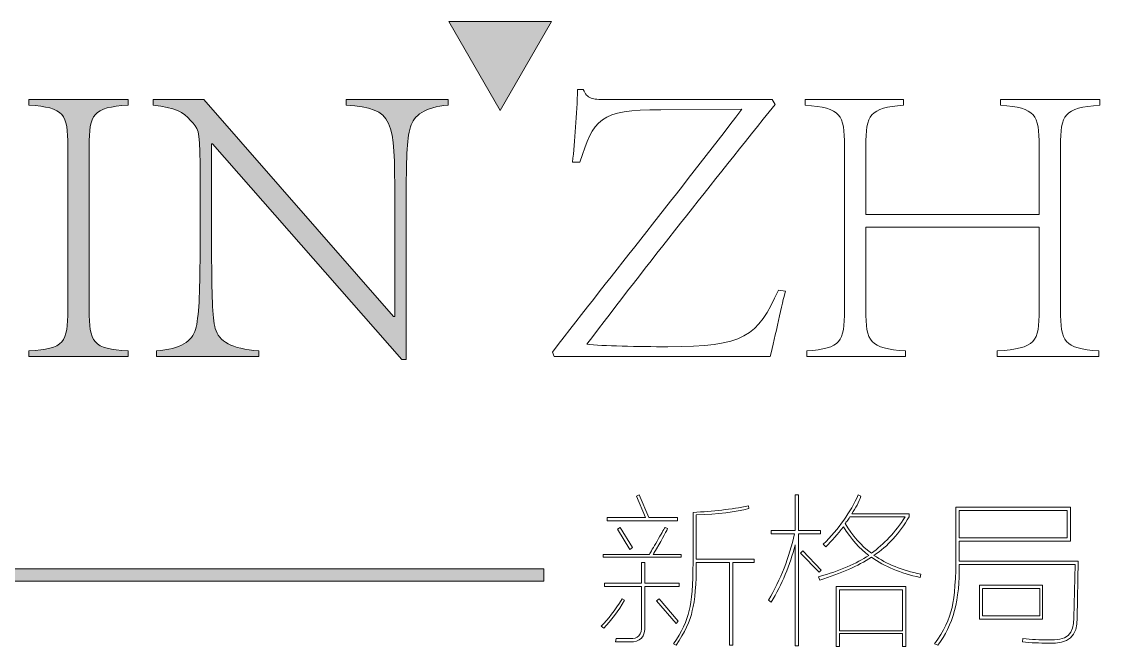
# Model space of a CAD drawing. Header units: inches. Extents: x -3272461 to -2504170, y 403793 to 1071042.
# Drawn here: x -2947238 to -2945843, y 837052 to 837860 of the extents above; entities that cross this region are included whole.
import ezdxf

# ---------------------------------------------------------------- set-up
doc = ezdxf.new("R2010")
doc.units = ezdxf.units.IN
doc.header["$LTSCALE"] = 1000
doc.header["$MEASUREMENT"] = 0
doc.layers.get('0').update_dxf_attribs({"lineweight": 18})

msp = doc.modelspace()

# ---------------------------------------------------------------- hatches: boundary and pattern name
for points in [[(-2946552.6, 837859.7), (-2946618.9, 837744.6), (-2946685.4, 837859.7)], [(-2947751, 837152.3), (-2946562.4, 837152.3), (-2946562.4, 837136.3), (-2947751, 837136.3)]]:
    msp.add_hatch(color=256).paths.add_polyline_path(points, flags=0)
h = msp.add_hatch(color=256)
edge = h.paths.add_edge_path(flags=0)
edge.add_spline(control_points=[(-2947063.2, 837426.7), (-2947063.2, 837426.7), (-2947063.2, 837434.1), (-2947063.2, 837434.1)], knot_values=[0, 0, 0, 0, 7.441406, 7.441406, 7.441406, 7.441406], weights=[1, 1, 1, 1], degree=3, periodic=0)
edge.add_spline(control_points=[(-2947063.2, 837434.1), (-2947031.9, 837436.2), (-2947017, 837446.9), (-2947012.7, 837461.7)], knot_values=[0, 0, 0, 0, 61.348864, 61.348864, 61.348864, 61.348864], weights=[1, 1, 1, 1], degree=3, periodic=0)
edge.add_spline(control_points=[(-2947012.7, 837461.7), (-2947008.5, 837477.7), (-2947006.9, 837506.9), (-2947006.9, 837560.5)], knot_values=[0, 0, 0, 0, 99.116821, 99.116821, 99.116821, 99.116821], weights=[1, 1, 1, 1], degree=3, periodic=0)
edge.add_spline(control_points=[(-2947006.9, 837560.5), (-2947006.9, 837560.5), (-2947006.9, 837675.7), (-2947006.9, 837675.7)], knot_values=[0, 0, 0, 0, 115.212606, 115.212606, 115.212606, 115.212606], weights=[1, 1, 1, 1], degree=3, periodic=0)
edge.add_spline(control_points=[(-2947006.9, 837675.7), (-2947006.9, 837722.9), (-2947009.6, 837720.3), (-2947019.1, 837732)], knot_values=[0, 0, 0, 0, 59.527943, 59.527943, 59.527943, 59.527943], weights=[1, 1, 1, 1], degree=3, periodic=0)
edge.add_spline(control_points=[(-2947019.1, 837732), (-2947028.1, 837742.6), (-2947039.3, 837748.4), (-2947067.4, 837751.6)], knot_values=[0, 0, 0, 0, 53.556612, 53.556612, 53.556612, 53.556612], weights=[1, 1, 1, 1], degree=3, periodic=0)
edge.add_spline(control_points=[(-2947067.4, 837751.6), (-2947067.4, 837751.6), (-2947067.4, 837759), (-2947067.4, 837759)], knot_values=[0, 0, 0, 0, 7.441406, 7.441406, 7.441406, 7.441406], weights=[1, 1, 1, 1], degree=3, periodic=0)
edge.add_spline(control_points=[(-2947067.4, 837759), (-2947067.4, 837759), (-2947002.1, 837759), (-2947002.1, 837759)], knot_values=[0, 0, 0, 0, 65.293172, 65.293172, 65.293172, 65.293172], weights=[1, 1, 1, 1], degree=3, periodic=0)
edge.add_spline(control_points=[(-2947002.1, 837759), (-2947002.1, 837759), (-2946756.9, 837478.7), (-2946756.9, 837478.7)], knot_values=[0, 0, 0, 0, 372.463837, 372.463837, 372.463837, 372.463837], weights=[1, 1, 1, 1], degree=3, periodic=0)
edge.add_spline(control_points=[(-2946756.9, 837478.7), (-2946756.9, 837478.7), (-2946755.3, 837478.7), (-2946755.3, 837478.7)], knot_values=[0, 0, 0, 0, 1.601969, 1.601969, 1.601969, 1.601969], weights=[1, 1, 1, 1], degree=3, periodic=0)
edge.add_spline(control_points=[(-2946755.3, 837478.7), (-2946755.3, 837478.7), (-2946755.3, 837630), (-2946755.3, 837630)], knot_values=[0, 0, 0, 0, 151.308594, 151.308594, 151.308594, 151.308594], weights=[1, 1, 1, 1], degree=3, periodic=0)
edge.add_spline(control_points=[(-2946755.3, 837630), (-2946755.3, 837733.5), (-2946755.8, 837747.4), (-2946817.9, 837751.6)], knot_values=[0, 0, 0, 0, 161.678425, 161.678425, 161.678425, 161.678425], weights=[1, 1, 1, 1], degree=3, periodic=0)
edge.add_spline(control_points=[(-2946817.9, 837751.6), (-2946817.9, 837751.6), (-2946817.9, 837759), (-2946817.9, 837759)], knot_values=[0, 0, 0, 0, 7.441406, 7.441406, 7.441406, 7.441406], weights=[1, 1, 1, 1], degree=3, periodic=0)
edge.add_spline(control_points=[(-2946817.9, 837759), (-2946817.9, 837759), (-2946686.3, 837759), (-2946686.3, 837759)], knot_values=[0, 0, 0, 0, 131.645711, 131.645711, 131.645711, 131.645711], weights=[1, 1, 1, 1], degree=3, periodic=0)
edge.add_spline(control_points=[(-2946686.3, 837759), (-2946686.3, 837759), (-2946686.3, 837751.6), (-2946686.3, 837751.6)], knot_values=[0, 0, 0, 0, 7.441406, 7.441406, 7.441406, 7.441406], weights=[1, 1, 1, 1], degree=3, periodic=0)
edge.add_spline(control_points=[(-2946686.3, 837751.6), (-2946717, 837748.9), (-2946730.3, 837738.9), (-2946735.1, 837723.5)], knot_values=[0, 0, 0, 0, 60.154633, 60.154633, 60.154633, 60.154633], weights=[1, 1, 1, 1], degree=3, periodic=0)
edge.add_spline(control_points=[(-2946735.1, 837723.5), (-2946739.9, 837707), (-2946740.4, 837679.9), (-2946740.4, 837630)], knot_values=[0, 0, 0, 0, 93.804687, 93.804687, 93.804687, 93.804687], weights=[1, 1, 1, 1], degree=3, periodic=0)
edge.add_spline(control_points=[(-2946740.4, 837630), (-2946740.4, 837630), (-2946740.4, 837423), (-2946740.4, 837423)], knot_values=[0, 0, 0, 0, 207.067464, 207.067464, 207.067464, 207.067464], weights=[1, 1, 1, 1], degree=3, periodic=0)
edge.add_spline(control_points=[(-2946740.4, 837423), (-2946740.4, 837423), (-2946746.3, 837423), (-2946746.3, 837423)], knot_values=[0, 0, 0, 0, 5.839437, 5.839437, 5.839437, 5.839437], weights=[1, 1, 1, 1], degree=3, periodic=0)
edge.add_spline(control_points=[(-2946746.3, 837423), (-2946746.3, 837423), (-2946991, 837701.7), (-2946991, 837701.7)], knot_values=[0, 0, 0, 0, 370.937923, 370.937923, 370.937923, 370.937923], weights=[1, 1, 1, 1], degree=3, periodic=0)
edge.add_spline(control_points=[(-2946991, 837701.7), (-2946991, 837701.7), (-2946992.1, 837701.7), (-2946992.1, 837701.7)], knot_values=[0, 0, 0, 0, 1.059367, 1.059367, 1.059367, 1.059367], weights=[1, 1, 1, 1], degree=3, periodic=0)
edge.add_spline(control_points=[(-2946992.1, 837701.7), (-2946992.1, 837701.7), (-2946992.1, 837560.5), (-2946992.1, 837560.5)], knot_values=[0, 0, 0, 0, 141.231689, 141.231689, 141.231689, 141.231689], weights=[1, 1, 1, 1], degree=3, periodic=0)
edge.add_spline(control_points=[(-2946992.1, 837560.5), (-2946991.5, 837506.9), (-2946991, 837477.7), (-2946987.3, 837462.8)], knot_values=[0, 0, 0, 0, 97.919192, 97.919192, 97.919192, 97.919192], weights=[1, 1, 1, 1], degree=3, periodic=0)
edge.add_spline(control_points=[(-2946987.3, 837462.8), (-2946982.5, 837446.3), (-2946966.6, 837436.8), (-2946931, 837434.1)], knot_values=[0, 0, 0, 0, 67.378468, 67.378468, 67.378468, 67.378468], weights=[1, 1, 1, 1], degree=3, periodic=0)
edge.add_spline(control_points=[(-2946931, 837434.1), (-2946931, 837434.1), (-2946931, 837426.7), (-2946931, 837426.7)], knot_values=[0, 0, 0, 0, 7.441406, 7.441406, 7.441406, 7.441406], weights=[1, 1, 1, 1], degree=3, periodic=0)
edge.add_spline(control_points=[(-2946931, 837426.7), (-2946931, 837426.7), (-2947063.2, 837426.7), (-2947063.2, 837426.7)], knot_values=[0, 0, 0, 0, 132.188314, 132.188314, 132.188314, 132.188314], weights=[1, 1, 1, 1], degree=3, periodic=0)
edge = h.paths.add_edge_path(flags=0)
edge.add_spline(control_points=[(-2947228.3, 837426.7), (-2947228.3, 837426.7), (-2947228.3, 837434.1), (-2947228.3, 837434.1)], knot_values=[0, 0, 0, 0, 7.441406, 7.441406, 7.441406, 7.441406], weights=[1, 1, 1, 1], degree=3, periodic=0)
edge.add_spline(control_points=[(-2947228.3, 837434.1), (-2947182.1, 837436.2), (-2947177.8, 837445.3), (-2947177.8, 837487.2)], knot_values=[0, 0, 0, 0, 88.239798, 88.239798, 88.239798, 88.239798], weights=[1, 1, 1, 1], degree=3, periodic=0)
edge.add_spline(control_points=[(-2947177.8, 837487.2), (-2947177.8, 837487.2), (-2947177.8, 837698.5), (-2947177.8, 837698.5)], knot_values=[0, 0, 0, 0, 211.279093, 211.279093, 211.279093, 211.279093], weights=[1, 1, 1, 1], degree=3, periodic=0)
edge.add_spline(control_points=[(-2947177.8, 837698.5), (-2947177.8, 837739.9), (-2947182.1, 837748.9), (-2947228.3, 837751.6)], knot_values=[0, 0, 0, 0, 87.923984, 87.923984, 87.923984, 87.923984], weights=[1, 1, 1, 1], degree=3, periodic=0)
edge.add_spline(control_points=[(-2947228.3, 837751.6), (-2947228.3, 837751.6), (-2947228.3, 837759), (-2947228.3, 837759)], knot_values=[0, 0, 0, 0, 7.441406, 7.441406, 7.441406, 7.441406], weights=[1, 1, 1, 1], degree=3, periodic=0)
edge.add_spline(control_points=[(-2947228.3, 837759), (-2947228.3, 837759), (-2947099.8, 837759), (-2947099.8, 837759)], knot_values=[0, 0, 0, 0, 128.467611, 128.467611, 128.467611, 128.467611], weights=[1, 1, 1, 1], degree=3, periodic=0)
edge.add_spline(control_points=[(-2947099.8, 837759), (-2947099.8, 837759), (-2947099.8, 837751.6), (-2947099.8, 837751.6)], knot_values=[0, 0, 0, 0, 7.441406, 7.441406, 7.441406, 7.441406], weights=[1, 1, 1, 1], degree=3, periodic=0)
edge.add_spline(control_points=[(-2947099.8, 837751.6), (-2947145.5, 837748.9), (-2947150.2, 837739.9), (-2947150.2, 837698.5)], knot_values=[0, 0, 0, 0, 87.776928, 87.776928, 87.776928, 87.776928], weights=[1, 1, 1, 1], degree=3, periodic=0)
edge.add_spline(control_points=[(-2947150.2, 837698.5), (-2947150.2, 837698.5), (-2947150.2, 837487.2), (-2947150.2, 837487.2)], knot_values=[0, 0, 0, 0, 211.279093, 211.279093, 211.279093, 211.279093], weights=[1, 1, 1, 1], degree=3, periodic=0)
edge.add_spline(control_points=[(-2947150.2, 837487.2), (-2947150.2, 837445.3), (-2947145.5, 837436.2), (-2947099.8, 837434.1)], knot_values=[0, 0, 0, 0, 88.092225, 88.092225, 88.092225, 88.092225], weights=[1, 1, 1, 1], degree=3, periodic=0)
edge.add_spline(control_points=[(-2947099.8, 837434.1), (-2947099.8, 837434.1), (-2947099.8, 837426.7), (-2947099.8, 837426.7)], knot_values=[0, 0, 0, 0, 7.441406, 7.441406, 7.441406, 7.441406], weights=[1, 1, 1, 1], degree=3, periodic=0)
edge.add_spline(control_points=[(-2947099.8, 837426.7), (-2947099.8, 837426.7), (-2947228.3, 837426.7), (-2947228.3, 837426.7)], knot_values=[0, 0, 0, 0, 128.467611, 128.467611, 128.467611, 128.467611], weights=[1, 1, 1, 1], degree=3, periodic=0)
edge = h.paths.add_edge_path(flags=0)
edge.add_spline(control_points=[(-2947578.1, 837751.6), (-2947578.1, 837751.6), (-2947578.1, 837759), (-2947578.1, 837759)], knot_values=[0, 0, 0, 0, 7.441406, 7.441406, 7.441406, 7.441406], weights=[1, 1, 1, 1], degree=3, periodic=0)
edge.add_spline(control_points=[(-2947578.1, 837759), (-2947578.1, 837759), (-2947460.2, 837759), (-2947460.2, 837759)], knot_values=[0, 0, 0, 0, 117.873942, 117.873942, 117.873942, 117.873942], weights=[1, 1, 1, 1], degree=3, periodic=0)
edge.add_spline(control_points=[(-2947460.2, 837759), (-2947460.2, 837759), (-2947460.2, 837751.6), (-2947460.2, 837751.6)], knot_values=[0, 0, 0, 0, 7.441406, 7.441406, 7.441406, 7.441406], weights=[1, 1, 1, 1], degree=3, periodic=0)
edge.add_spline(control_points=[(-2947460.2, 837751.6), (-2947486.8, 837748.9), (-2947496.8, 837746.3), (-2947496.8, 837738.9), (-2947496.8, 837735.1), (-2947494.2, 837729.8), (-2947489.4, 837722.9)], knot_values=[0, 0, 0, 0, 29.533034, 29.533034, 29.533034, 59.066067, 59.066067, 59.066067, 59.066067], weights=[1, 1, 1, 1, 1, 1, 1], degree=3, periodic=0)
edge.add_spline(control_points=[(-2947489.4, 837722.9), (-2947470.8, 837692.7), (-2947445.9, 837659.2), (-2947419.9, 837623.7)], knot_values=[0, 0, 0, 0, 121.232205, 121.232205, 121.232205, 121.232205], weights=[1, 1, 1, 1], degree=3, periodic=0)
edge.add_spline(control_points=[(-2947419.9, 837623.7), (-2947388.5, 837667.7), (-2947353.5, 837718.1), (-2947353.5, 837734.1), (-2947353.5, 837744.2), (-2947364.1, 837748.4), (-2947390.1, 837751.6)], knot_values=[0, 0, 0, 0, 86.780348, 86.780348, 86.780348, 173.560696, 173.560696, 173.560696, 173.560696], weights=[1, 1, 1, 1, 1, 1, 1], degree=3, periodic=0)
edge.add_spline(control_points=[(-2947390.1, 837751.6), (-2947390.1, 837751.6), (-2947390.1, 837759), (-2947390.1, 837759)], knot_values=[0, 0, 0, 0, 7.441406, 7.441406, 7.441406, 7.441406], weights=[1, 1, 1, 1], degree=3, periodic=0)
edge.add_spline(control_points=[(-2947390.1, 837759), (-2947390.1, 837759), (-2947269.1, 837759), (-2947269.1, 837759)], knot_values=[0, 0, 0, 0, 121.026204, 121.026204, 121.026204, 121.026204], weights=[1, 1, 1, 1], degree=3, periodic=0)
edge.add_spline(control_points=[(-2947269.1, 837759), (-2947269.1, 837759), (-2947269.1, 837751.6), (-2947269.1, 837751.6)], knot_values=[0, 0, 0, 0, 7.441406, 7.441406, 7.441406, 7.441406], weights=[1, 1, 1, 1], degree=3, periodic=0)
edge.add_spline(control_points=[(-2947269.1, 837751.6), (-2947310, 837746.8), (-2947318.4, 837736.2), (-2947342.9, 837706.5)], knot_values=[0, 0, 0, 0, 89.969743, 89.969743, 89.969743, 89.969743], weights=[1, 1, 1, 1], degree=3, periodic=0)
edge.add_spline(control_points=[(-2947342.9, 837706.5), (-2947350.3, 837696.9), (-2947367.8, 837674.1), (-2947413, 837612)], knot_values=[0, 0, 0, 0, 117.621334, 117.621334, 117.621334, 117.621334], weights=[1, 1, 1, 1], degree=3, periodic=0)
edge.add_spline(control_points=[(-2947413, 837612), (-2947380.6, 837565.8), (-2947346.1, 837517.5), (-2947323.2, 837486.2)], knot_values=[0, 0, 0, 0, 154.55378, 154.55378, 154.55378, 154.55378], weights=[1, 1, 1, 1], degree=3, periodic=0)
edge.add_spline(control_points=[(-2947323.2, 837486.2), (-2947299.3, 837452.2), (-2947284.5, 837437.3), (-2947246.8, 837433.6)], knot_values=[0, 0, 0, 0, 96.776453, 96.776453, 96.776453, 96.776453], weights=[1, 1, 1, 1], degree=3, periodic=0)
edge.add_spline(control_points=[(-2947246.8, 837433.6), (-2947246.8, 837433.6), (-2947246.8, 837426.7), (-2947246.8, 837426.7)], knot_values=[0, 0, 0, 0, 6.924642, 6.924642, 6.924642, 6.924642], weights=[1, 1, 1, 1], degree=3, periodic=0)
edge.add_spline(control_points=[(-2947246.8, 837426.7), (-2947246.8, 837426.7), (-2947369.4, 837426.7), (-2947369.4, 837426.7)], knot_values=[0, 0, 0, 0, 122.628174, 122.628174, 122.628174, 122.628174], weights=[1, 1, 1, 1], degree=3, periodic=0)
edge.add_spline(control_points=[(-2947369.4, 837426.7), (-2947369.4, 837426.7), (-2947369.4, 837433.6), (-2947369.4, 837433.6)], knot_values=[0, 0, 0, 0, 6.924642, 6.924642, 6.924642, 6.924642], weights=[1, 1, 1, 1], degree=3, periodic=0)
edge.add_spline(control_points=[(-2947369.4, 837433.6), (-2947348.2, 837436.2), (-2947336.5, 837440), (-2947336.5, 837449.5), (-2947336.5, 837453.2), (-2947338.1, 837457), (-2947340.7, 837462.3)], knot_values=[0, 0, 0, 0, 26.534513, 26.534513, 26.534513, 53.069027, 53.069027, 53.069027, 53.069027], weights=[1, 1, 1, 1, 1, 1, 1], degree=3, periodic=0)
edge.add_spline(control_points=[(-2947340.7, 837462.3), (-2947355.6, 837485.6), (-2947396, 837542.4), (-2947426.8, 837583.8)], knot_values=[0, 0, 0, 0, 148.941001, 148.941001, 148.941001, 148.941001], weights=[1, 1, 1, 1], degree=3, periodic=0)
edge.add_spline(control_points=[(-2947426.8, 837583.8), (-2947459.1, 837535.5), (-2947481.4, 837497.3), (-2947500.5, 837464.9)], knot_values=[0, 0, 0, 0, 139.967761, 139.967761, 139.967761, 139.967761], weights=[1, 1, 1, 1], degree=3, periodic=0)
edge.add_spline(control_points=[(-2947500.5, 837464.9), (-2947503.7, 837458.6), (-2947505.8, 837453.8), (-2947505.8, 837450), (-2947505.8, 837440.5), (-2947495.8, 837436.2), (-2947470.8, 837434.1)], knot_values=[0, 0, 0, 0, 28.89822, 28.89822, 28.89822, 57.796439, 57.796439, 57.796439, 57.796439], weights=[1, 1, 1, 1, 1, 1, 1], degree=3, periodic=0)
edge.add_spline(control_points=[(-2947470.8, 837434.1), (-2947470.8, 837434.1), (-2947470.8, 837426.7), (-2947470.8, 837426.7)], knot_values=[0, 0, 0, 0, 7.441406, 7.441406, 7.441406, 7.441406], weights=[1, 1, 1, 1], degree=3, periodic=0)
edge.add_spline(control_points=[(-2947470.8, 837426.7), (-2947470.8, 837426.7), (-2947588.7, 837426.7), (-2947588.7, 837426.7)], knot_values=[0, 0, 0, 0, 117.873942, 117.873942, 117.873942, 117.873942], weights=[1, 1, 1, 1], degree=3, periodic=0)
edge.add_spline(control_points=[(-2947588.7, 837426.7), (-2947588.7, 837426.7), (-2947588.7, 837434.1), (-2947588.7, 837434.1)], knot_values=[0, 0, 0, 0, 7.441406, 7.441406, 7.441406, 7.441406], weights=[1, 1, 1, 1], degree=3, periodic=0)
edge.add_spline(control_points=[(-2947588.7, 837434.1), (-2947557.3, 837437.8), (-2947543.5, 837448.5), (-2947527.6, 837466)], knot_values=[0, 0, 0, 0, 70.794263, 70.794263, 70.794263, 70.794263], weights=[1, 1, 1, 1], degree=3, periodic=0)
edge.add_spline(control_points=[(-2947527.6, 837466), (-2947522.3, 837470.2), (-2947498.9, 837502.1), (-2947434.7, 837596)], knot_values=[0, 0, 0, 0, 159.934181, 159.934181, 159.934181, 159.934181], weights=[1, 1, 1, 1], degree=3, periodic=0)
edge.add_spline(control_points=[(-2947434.7, 837596), (-2947465, 837640.6), (-2947494.2, 837683.6), (-2947506.9, 837699.6)], knot_values=[0, 0, 0, 0, 126.234775, 126.234775, 126.234775, 126.234775], weights=[1, 1, 1, 1], degree=3, periodic=0)
edge.add_spline(control_points=[(-2947506.9, 837699.6), (-2947533.5, 837737.8), (-2947537.2, 837746.8), (-2947578.1, 837751.6)], knot_values=[0, 0, 0, 0, 92.849059, 92.849059, 92.849059, 92.849059], weights=[1, 1, 1, 1], degree=3, periodic=0)

# ---------------------------------------------------------------- linework, layer by layer
for p, q in [((-2946618.9, 837744.6), (-2946685.4, 837859.7)), ((-2946685.4, 837859.7), (-2946552.6, 837859.7)), ((-2946552.6, 837859.7), (-2946618.9, 837744.6)), ((-2947228.3, 837759), (-2947228.3, 837751.6)), ((-2947099.8, 837759), (-2947099.8, 837751.6)), ((-2947067.4, 837759), (-2947067.4, 837751.6)), ((-2946817.9, 837759), (-2946817.9, 837751.6)), ((-2946686.3, 837759), (-2946686.3, 837751.6)), ((-2946225, 837759), (-2946225, 837751.6)), ((-2946097.6, 837759), (-2946097.6, 837751.6)), ((-2945972.3, 837759), (-2945972.3, 837751.6)), ((-2945843.9, 837759), (-2945843.9, 837751.6)), ((-2947177.8, 837698.5), (-2947177.8, 837487.2)), ((-2947150.2, 837698.5), (-2947150.2, 837487.2)), ((-2946992.1, 837701.7), (-2946992.1, 837560.5)), ((-2946174.1, 837698.5), (-2946174.1, 837487.2)), ((-2946146.5, 837698.5), (-2946146.5, 837610.4)), ((-2945922.5, 837698.5), (-2945922.5, 837610.4)), ((-2945894.8, 837698.5), (-2945894.8, 837487.2)), ((-2947006.9, 837675.7), (-2947006.9, 837560.5)), ((-2946755.3, 837630), (-2946755.3, 837478.7)), ((-2946740.4, 837630), (-2946740.4, 837423)), ((-2946146.5, 837593.9), (-2946146.5, 837487.2)), ((-2945922.5, 837593.9), (-2945922.5, 837487.2)), ((-2947228.3, 837434.1), (-2947228.3, 837426.7)), ((-2947099.8, 837434.1), (-2947099.8, 837426.7)), ((-2947063.2, 837434.1), (-2947063.2, 837426.7)), ((-2946931, 837434.1), (-2946931, 837426.7)), ((-2946222.9, 837434.1), (-2946222.9, 837426.7)), ((-2946095, 837434.1), (-2946095, 837426.7)), ((-2945976.6, 837434.1), (-2945976.6, 837426.7)), ((-2945845.5, 837434.1), (-2945845.5, 837426.7))]:
    msp.add_line(p, q)
at = {"lineweight": 9}
for p, q in [((-2946443, 837246.4), (-2946439.6, 837248)), ((-2946431.2, 837218.6), (-2946443, 837246.4)), ((-2946439.6, 837248), (-2946427, 837218.6)), ((-2946237.8, 837248), (-2946237.8, 837201.8)), ((-2946233.5, 837248), (-2946233.5, 837201.8)), ((-2946030, 837232.1), (-2946030, 837173.2)), ((-2945882, 837232.1), (-2945882, 837188.3)), ((-2946480.8, 837214.4), (-2946480.8, 837218.6)), ((-2946480.8, 837218.6), (-2946431.2, 837218.6)), ((-2946390, 837214.4), (-2946480.8, 837214.4)), ((-2946427, 837218.6), (-2946390, 837218.6)), ((-2946390, 837218.6), (-2946390, 837214.4)), ((-2946369.8, 837225.3), (-2946369.8, 837160.6)), ((-2946365.6, 837222), (-2946365.6, 837164.8)), ((-2946090.6, 837223.6), (-2946090.6, 837219.5)), ((-2945886.2, 837227.9), (-2946025.8, 837227.9)), ((-2946025.8, 837227.9), (-2946025.8, 837192.5)), ((-2945886.2, 837192.5), (-2945886.2, 837227.9)), ((-2946467.4, 837203.5), (-2946464, 837206)), ((-2946451.4, 837177.4), (-2946467.4, 837203.5)), ((-2946464, 837206), (-2946448.1, 837179.9)), ((-2946268.9, 837201.8), (-2946268.9, 837197.6)), ((-2946205, 837201.8), (-2946205, 837197.6)), ((-2946233.5, 837197.6), (-2946233.5, 837052.9)), ((-2946025.8, 837192.5), (-2945886.2, 837192.5)), ((-2946025.8, 837188.3), (-2946025.8, 837173.2)), ((-2946448.1, 837179.9), (-2946451.4, 837177.4)), ((-2946237.8, 837183.3), (-2946237.8, 837052.9)), ((-2946231, 837172.4), (-2946227.7, 837175.7)), ((-2946206.6, 837147.9), (-2946231, 837172.4)), ((-2946227.7, 837175.7), (-2946204.1, 837150.5)), ((-2946025.8, 837173.2), (-2946025.8, 837162.3)), ((-2946485.9, 837170.7), (-2946485.9, 837167.3)), ((-2946436.3, 837160.6), (-2946436.3, 837133.7)), ((-2946432.1, 837160.6), (-2946432.1, 837133.7)), ((-2946385, 837170.7), (-2946385, 837167.3)), ((-2946322.7, 837160.6), (-2946322.7, 837053.7)), ((-2946318.5, 837160.6), (-2946318.5, 837053.7)), ((-2946290.8, 837164.8), (-2946290.8, 837160.6)), ((-2946204.1, 837150.5), (-2946206.6, 837147.9)), ((-2946484.2, 837133.7), (-2946484.2, 837129.4)), ((-2946387.5, 837133.7), (-2946387.5, 837129.4)), ((-2945999.7, 837131.1), (-2945918.1, 837131.1)), ((-2945999.7, 837087.4), (-2945999.7, 837131.1)), ((-2945918.1, 837131.1), (-2945918.1, 837087.4)), ((-2946436.3, 837129.4), (-2946436.3, 837079)), ((-2946432.1, 837129.4), (-2946432.1, 837079)), ((-2946184.8, 837129.4), (-2946094.8, 837129.4)), ((-2946184.8, 837052.1), (-2946184.8, 837129.4)), ((-2946180.6, 837125.3), (-2946180.6, 837072.3)), ((-2946099, 837125.3), (-2946180.6, 837125.3)), ((-2946099, 837072.3), (-2946099, 837125.3)), ((-2946094.8, 837129.4), (-2946094.8, 837052.1)), ((-2945921.5, 837126.9), (-2945995.5, 837126.9)), ((-2945995.5, 837126.9), (-2945995.5, 837091.6)), ((-2945921.5, 837091.6), (-2945921.5, 837126.9)), ((-2946416.9, 837110.9), (-2946413.6, 837113.5)), ((-2946391.7, 837081.5), (-2946416.9, 837110.9)), ((-2946413.6, 837113.5), (-2946389.2, 837084.9)), ((-2945995.5, 837091.6), (-2945921.5, 837091.6)), ((-2946389.2, 837084.9), (-2946391.7, 837081.5)), ((-2945918.1, 837087.4), (-2945999.7, 837087.4)), ((-2946180.6, 837072.3), (-2946099, 837072.3)), ((-2946099, 837068.9), (-2946180.6, 837068.9)), ((-2946180.6, 837068.9), (-2946180.6, 837052.1)), ((-2946099, 837052.1), (-2946099, 837068.9)), ((-2946180.6, 837052.1), (-2946184.8, 837052.1)), ((-2946094.8, 837052.1), (-2946099, 837052.1))]:
    msp.add_line(p, q, dxfattribs=at)
at = {"lineweight": 0}
for p, q in [((-2947751, 837152.3), (-2946562.4, 837152.3)), ((-2946562.4, 837152.3), (-2946562.4, 837136.3)), ((-2946562.4, 837136.3), (-2947751, 837136.3))]:
    msp.add_line(p, q, dxfattribs=at)
for points in [[(-2947228.3, 837759), (-2947228.3, 837759), (-2947099.8, 837759), (-2947099.8, 837759)], [(-2947067.4, 837759), (-2947067.4, 837759), (-2947002.1, 837759), (-2947002.1, 837759)], [(-2947002.1, 837759), (-2947002.1, 837759), (-2946756.9, 837478.7), (-2946756.9, 837478.7)], [(-2946817.9, 837759), (-2946817.9, 837759), (-2946686.3, 837759), (-2946686.3, 837759)], [(-2946525.5, 837677.8), (-2946522.8, 837704.9), (-2946519.7, 837740.5), (-2946519.1, 837771.8)], [(-2946519.1, 837771.8), (-2946519.1, 837771.8), (-2946511.7, 837771.8), (-2946511.7, 837771.8)], [(-2946511.7, 837771.8), (-2946509, 837765.9), (-2946506.4, 837762.7), (-2946501.6, 837760.6)], [(-2946501.6, 837760.6), (-2946497.4, 837759), (-2946491.5, 837759), (-2946483.6, 837759)], [(-2946483.6, 837759), (-2946483.6, 837759), (-2946267.5, 837759), (-2946267.5, 837759)], [(-2946267.5, 837759), (-2946267.5, 837759), (-2946263.8, 837752.7), (-2946263.8, 837752.7)], [(-2946225, 837759), (-2946225, 837759), (-2946097.6, 837759), (-2946097.6, 837759)], [(-2945972.3, 837759), (-2945972.3, 837759), (-2945843.9, 837759), (-2945843.9, 837759)], [(-2947177.8, 837698.5), (-2947177.8, 837739.9), (-2947182.1, 837748.9), (-2947228.3, 837751.6)], [(-2947099.8, 837751.6), (-2947145.5, 837748.9), (-2947150.2, 837739.9), (-2947150.2, 837698.5)], [(-2947019.1, 837732), (-2947028.1, 837742.6), (-2947039.3, 837748.4), (-2947067.4, 837751.6)], [(-2946755.3, 837630), (-2946755.3, 837733.5), (-2946755.8, 837747.4), (-2946817.9, 837751.6)], [(-2946686.3, 837751.6), (-2946717, 837748.9), (-2946730.3, 837738.9), (-2946735.1, 837723.5)], [(-2946551.5, 837432.5), (-2946471.3, 837536.6), (-2946388.5, 837639.1), (-2946306.7, 837746.3)], [(-2946411.3, 837745.8), (-2946491, 837746.3), (-2946498.4, 837733), (-2946515.9, 837677.8)], [(-2946263.8, 837752.7), (-2946345, 837650.7), (-2946427.3, 837548.3), (-2946506.9, 837442.6)], [(-2946306.7, 837746.3), (-2946306.7, 837746.3), (-2946411.3, 837745.8), (-2946411.3, 837745.8)], [(-2946174.1, 837698.5), (-2946174.1, 837739.9), (-2946178.3, 837747.9), (-2946225, 837751.6)], [(-2946097.6, 837751.6), (-2946141.7, 837747.9), (-2946146.5, 837739.9), (-2946146.5, 837698.5)], [(-2945922.5, 837698.5), (-2945922.5, 837739.9), (-2945926.7, 837747.9), (-2945972.3, 837751.6)], [(-2945843.9, 837751.6), (-2945890.6, 837747.9), (-2945894.8, 837739.9), (-2945894.8, 837698.5)], [(-2947006.9, 837675.7), (-2947006.9, 837722.9), (-2947009.6, 837720.3), (-2947019.1, 837732)], [(-2946735.1, 837723.5), (-2946739.9, 837707), (-2946740.4, 837679.9), (-2946740.4, 837630)], [(-2946746.3, 837423), (-2946746.3, 837423), (-2946991, 837701.7), (-2946991, 837701.7)], [(-2946991, 837701.7), (-2946991, 837701.7), (-2946992.1, 837701.7), (-2946992.1, 837701.7)], [(-2946515.9, 837677.8), (-2946515.9, 837677.8), (-2946525.5, 837677.8), (-2946525.5, 837677.8)], [(-2946146.5, 837610.4), (-2946146.5, 837610.4), (-2945922.5, 837610.4), (-2945922.5, 837610.4)], [(-2945922.5, 837593.9), (-2945922.5, 837593.9), (-2946146.5, 837593.9), (-2946146.5, 837593.9)], [(-2947012.7, 837461.7), (-2947008.5, 837477.7), (-2947006.9, 837506.9), (-2947006.9, 837560.5)], [(-2946992.1, 837560.5), (-2946991.5, 837506.9), (-2946991, 837477.7), (-2946987.3, 837462.8)], [(-2946250.5, 837511.1), (-2946254.2, 837497.3), (-2946263.8, 837452.2), (-2946270.1, 837426.7)], [(-2946259.5, 837512.7), (-2946259.5, 837512.7), (-2946250.5, 837511.1), (-2946250.5, 837511.1)], [(-2947228.3, 837434.1), (-2947182.1, 837436.2), (-2947177.8, 837445.3), (-2947177.8, 837487.2)], [(-2947150.2, 837487.2), (-2947150.2, 837445.3), (-2947145.5, 837436.2), (-2947099.8, 837434.1)], [(-2946222.9, 837434.1), (-2946178.3, 837437.3), (-2946174.1, 837445.3), (-2946174.1, 837487.2)], [(-2946146.5, 837487.2), (-2946146.5, 837445.3), (-2946141.7, 837437.3), (-2946095, 837434.1)], [(-2945976.6, 837434.1), (-2945926.7, 837437.3), (-2945922.5, 837445.3), (-2945922.5, 837487.2)], [(-2945894.8, 837487.2), (-2945894.8, 837445.3), (-2945890.6, 837437.3), (-2945845.5, 837434.1)], [(-2946756.9, 837478.7), (-2946756.9, 837478.7), (-2946755.3, 837478.7), (-2946755.3, 837478.7)], [(-2947063.2, 837434.1), (-2947031.9, 837436.2), (-2947017, 837446.9), (-2947012.7, 837461.7)], [(-2946987.3, 837462.8), (-2946982.5, 837446.3), (-2946966.6, 837436.8), (-2946931, 837434.1)], [(-2947099.8, 837426.7), (-2947099.8, 837426.7), (-2947228.3, 837426.7), (-2947228.3, 837426.7)], [(-2946931, 837426.7), (-2946931, 837426.7), (-2947063.2, 837426.7), (-2947063.2, 837426.7)], [(-2946549.4, 837426.7), (-2946549.4, 837426.7), (-2946551.5, 837432.5), (-2946551.5, 837432.5)], [(-2946270.1, 837426.7), (-2946270.1, 837426.7), (-2946549.4, 837426.7), (-2946549.4, 837426.7)], [(-2946095, 837426.7), (-2946095, 837426.7), (-2946222.9, 837426.7), (-2946222.9, 837426.7)], [(-2945845.5, 837426.7), (-2945845.5, 837426.7), (-2945976.6, 837426.7), (-2945976.6, 837426.7)], [(-2946740.4, 837423), (-2946740.4, 837423), (-2946746.3, 837423), (-2946746.3, 837423)]]:
    msp.add_open_spline(points, degree=3)
msp.add_open_spline([(-2946506.9, 837442.6), (-2946487.8, 837440.5), (-2946440, 837439.4), (-2946402.3, 837439.4), (-2946304.1, 837439.4), (-2946286, 837452.7), (-2946259.5, 837512.7)], degree=3, knots=[0, 0, 0, 0, 138.981154, 138.981154, 138.981154, 277.962308, 277.962308, 277.962308, 277.962308])
at = {"lineweight": 9}
for points in [[(-2946237.8, 837248), (-2946237.8, 837248), (-2946233.5, 837248), (-2946233.5, 837248)], [(-2946201.6, 837184.1), (-2946181.4, 837204.3), (-2946166.3, 837225.6), (-2946156.2, 837248)], [(-2946152.8, 837246.4), (-2946155.6, 837238.5), (-2946159.5, 837230.9), (-2946164.6, 837223.6)], [(-2946156.2, 837248), (-2946156.2, 837248), (-2946152.8, 837246.4), (-2946152.8, 837246.4)], [(-2946369.8, 837225.3), (-2946344, 837226.5), (-2946320.2, 837229.3), (-2946298.3, 837233.7)], [(-2946297.5, 837230.4), (-2946314.9, 837225.9), (-2946337.6, 837223.1), (-2946365.6, 837222)], [(-2946298.3, 837233.7), (-2946298.3, 837233.7), (-2946297.5, 837230.4), (-2946297.5, 837230.4)], [(-2946030, 837232.1), (-2946030, 837232.1), (-2945882, 837232.1), (-2945882, 837232.1)], [(-2946169.6, 837215.2), (-2946171.3, 837213.6), (-2946172.4, 837212.2), (-2946173, 837211)], [(-2946167.1, 837219.5), (-2946167.7, 837218.9), (-2946168.5, 837217.5), (-2946169.6, 837215.2)], [(-2946095.6, 837219.5), (-2946095.6, 837219.5), (-2946167.1, 837219.5), (-2946167.1, 837219.5)], [(-2946164.6, 837223.6), (-2946164.6, 837223.6), (-2946090.6, 837223.6), (-2946090.6, 837223.6)], [(-2946139.3, 837172.4), (-2946123.1, 837184.1), (-2946108.5, 837199.8), (-2946095.6, 837219.5)], [(-2946090.6, 837219.5), (-2946102.9, 837198.1), (-2946118, 837181.6), (-2946136, 837169.8)], [(-2946402.6, 837204.3), (-2946405.4, 837198.7), (-2946411.3, 837188), (-2946420.3, 837172.4)], [(-2946416.1, 837188.3), (-2946411.1, 837197.3), (-2946407.7, 837203.2), (-2946406, 837206)], [(-2946406, 837206), (-2946406, 837206), (-2946402.6, 837204.3), (-2946402.6, 837204.3)], [(-2946268.9, 837201.8), (-2946268.9, 837201.8), (-2946237.8, 837201.8), (-2946237.8, 837201.8)], [(-2946233.5, 837201.8), (-2946233.5, 837201.8), (-2946205, 837201.8), (-2946205, 837201.8)], [(-2946175.5, 837206.8), (-2946182.8, 837197.3), (-2946190.4, 837188.6), (-2946198.2, 837180.8)], [(-2946142.7, 837169.8), (-2946154.5, 837178.2), (-2946165.4, 837190.6), (-2946175.5, 837206.8)], [(-2946173, 837211), (-2946164, 837195.3), (-2946152.8, 837182.5), (-2946139.3, 837172.4)], [(-2946426.2, 837170.7), (-2946424.5, 837174), (-2946421.1, 837179.9), (-2946416.1, 837188.3)], [(-2946272.3, 837111.8), (-2946256.6, 837138.7), (-2946245.3, 837167.3), (-2946238.6, 837197.6)], [(-2946238.6, 837197.6), (-2946238.6, 837197.6), (-2946268.9, 837197.6), (-2946268.9, 837197.6)], [(-2946205, 837197.6), (-2946205, 837197.6), (-2946233.5, 837197.6), (-2946233.5, 837197.6)], [(-2945882, 837188.3), (-2945882, 837188.3), (-2946025.8, 837188.3), (-2946025.8, 837188.3)], [(-2946420.3, 837172.4), (-2946420.8, 837171.8), (-2946421.1, 837171.2), (-2946421.1, 837170.7)], [(-2946237.8, 837183.3), (-2946244.5, 837156.9), (-2946254.9, 837132.3), (-2946268.9, 837109.3)], [(-2946198.2, 837180.8), (-2946198.2, 837180.8), (-2946201.6, 837184.1), (-2946201.6, 837184.1)], [(-2946035.1, 837102.5), (-2946031.7, 837116.5), (-2946030, 837140.1), (-2946030, 837173.2)], [(-2946385, 837167.3), (-2946385, 837167.3), (-2946485.9, 837167.3), (-2946485.9, 837167.3)], [(-2946485.9, 837170.7), (-2946485.9, 837170.7), (-2946426.2, 837170.7), (-2946426.2, 837170.7)], [(-2946436.3, 837160.6), (-2946436.3, 837160.6), (-2946432.1, 837160.6), (-2946432.1, 837160.6)], [(-2946421.1, 837170.7), (-2946421.1, 837170.7), (-2946385, 837170.7), (-2946385, 837170.7)], [(-2946374.9, 837098.3), (-2946371.5, 837111.2), (-2946369.8, 837132), (-2946369.8, 837160.6)], [(-2946365.6, 837160.6), (-2946365.6, 837132.5), (-2946367.3, 837111.8), (-2946370.7, 837098.3)], [(-2946365.6, 837164.8), (-2946365.6, 837164.8), (-2946290.8, 837164.8), (-2946290.8, 837164.8)], [(-2946322.7, 837160.6), (-2946322.7, 837160.6), (-2946365.6, 837160.6), (-2946365.6, 837160.6)], [(-2946290.8, 837160.6), (-2946290.8, 837160.6), (-2946318.5, 837160.6), (-2946318.5, 837160.6)], [(-2946207.5, 837142.1), (-2946180, 837149.9), (-2946158.4, 837159.2), (-2946142.7, 837169.8)], [(-2946139.3, 837167.3), (-2946156.7, 837156.1), (-2946178.9, 837146.3), (-2946205.8, 837137.9)], [(-2946076.3, 837141.2), (-2946101.5, 837146.8), (-2946122.5, 837155.5), (-2946139.3, 837167.3)], [(-2946136, 837169.8), (-2946119.7, 837158.6), (-2946099.5, 837150.5), (-2946075.4, 837145.4)], [(-2946025.8, 837162.3), (-2946025.8, 837162.3), (-2945871.9, 837162.3), (-2945871.9, 837162.3)], [(-2945877.8, 837089.1), (-2945877.8, 837089.1), (-2945876.1, 837158.1), (-2945876.1, 837158.1)], [(-2945871.9, 837162.3), (-2945871.9, 837162.3), (-2945873.5, 837089.1), (-2945873.5, 837089.1)], [(-2946075.4, 837145.4), (-2946075.4, 837145.4), (-2946076.3, 837141.2), (-2946076.3, 837141.2)], [(-2946025.8, 837158.1), (-2946024.7, 837113.2), (-2946033.9, 837078.4), (-2946053.6, 837053.7)], [(-2945876.1, 837158.1), (-2945876.1, 837158.1), (-2946025.8, 837158.1), (-2946025.8, 837158.1)], [(-2946484.2, 837133.7), (-2946484.2, 837133.7), (-2946436.3, 837133.7), (-2946436.3, 837133.7)], [(-2946432.1, 837133.7), (-2946432.1, 837133.7), (-2946387.5, 837133.7), (-2946387.5, 837133.7)], [(-2946205.8, 837137.9), (-2946205.8, 837137.9), (-2946207.5, 837142.1), (-2946207.5, 837142.1)], [(-2946436.3, 837129.4), (-2946436.3, 837129.4), (-2946484.2, 837129.4), (-2946484.2, 837129.4)], [(-2946387.5, 837129.4), (-2946387.5, 837129.4), (-2946432.1, 837129.4), (-2946432.1, 837129.4)], [(-2946488.4, 837078.1), (-2946479.5, 837087.1), (-2946470.5, 837098.9), (-2946461.5, 837113.5)], [(-2946458.2, 837111.8), (-2946466.6, 837097.8), (-2946475.5, 837085.7), (-2946485.1, 837075.6)], [(-2946461.5, 837113.5), (-2946461.5, 837113.5), (-2946458.2, 837111.8), (-2946458.2, 837111.8)], [(-2946268.9, 837109.3), (-2946268.9, 837109.3), (-2946272.3, 837111.8), (-2946272.3, 837111.8)], [(-2946395.1, 837055.4), (-2946384.4, 837070.6), (-2946377.7, 837084.9), (-2946374.9, 837098.3)], [(-2946370.7, 837098.3), (-2946373.5, 837084.9), (-2946380.5, 837070), (-2946391.7, 837053.7)], [(-2946057.7, 837055.4), (-2946046, 837071.7), (-2946038.4, 837087.4), (-2946035.1, 837102.5)], [(-2945873.5, 837089.1), (-2945872.4, 837065.5), (-2945884.8, 837054.6), (-2945910.6, 837056.3)], [(-2945910.6, 837060.5), (-2945887.6, 837058.8), (-2945876.6, 837068.4), (-2945877.8, 837089.1)], [(-2946485.1, 837075.6), (-2946485.1, 837075.6), (-2946488.4, 837078.1), (-2946488.4, 837078.1)], [(-2946432.1, 837079), (-2946431.5, 837064.4), (-2946438, 837057.4), (-2946451.4, 837058)], [(-2946451.4, 837062.2), (-2946440.8, 837061.6), (-2946435.7, 837067.2), (-2946436.3, 837079)], [(-2946469.9, 837058), (-2946469.9, 837058), (-2946469.1, 837062.2), (-2946469.1, 837062.2)], [(-2946469.1, 837062.2), (-2946462.9, 837062.2), (-2946457, 837062.2), (-2946451.4, 837062.2)], [(-2945944.2, 837058), (-2945944.2, 837058), (-2945943.4, 837062.2), (-2945943.4, 837062.2)], [(-2945943.4, 837062.2), (-2945932.7, 837061), (-2945921.8, 837060.5), (-2945910.6, 837060.5)], [(-2946451.4, 837058), (-2946457.6, 837058), (-2946463.8, 837058), (-2946469.9, 837058)], [(-2946391.7, 837053.7), (-2946391.7, 837053.7), (-2946395.1, 837055.4), (-2946395.1, 837055.4)], [(-2946318.5, 837053.7), (-2946318.5, 837053.7), (-2946322.7, 837053.7), (-2946322.7, 837053.7)], [(-2946233.5, 837052.9), (-2946233.5, 837052.9), (-2946237.8, 837052.9), (-2946237.8, 837052.9)], [(-2946053.6, 837053.7), (-2946053.6, 837053.7), (-2946057.7, 837055.4), (-2946057.7, 837055.4)], [(-2945910.6, 837056.3), (-2945921.8, 837056.3), (-2945933, 837056.8), (-2945944.2, 837058)]]:
    msp.add_open_spline(points, degree=3, dxfattribs=at)

doc.saveas('drawing.dxf')
